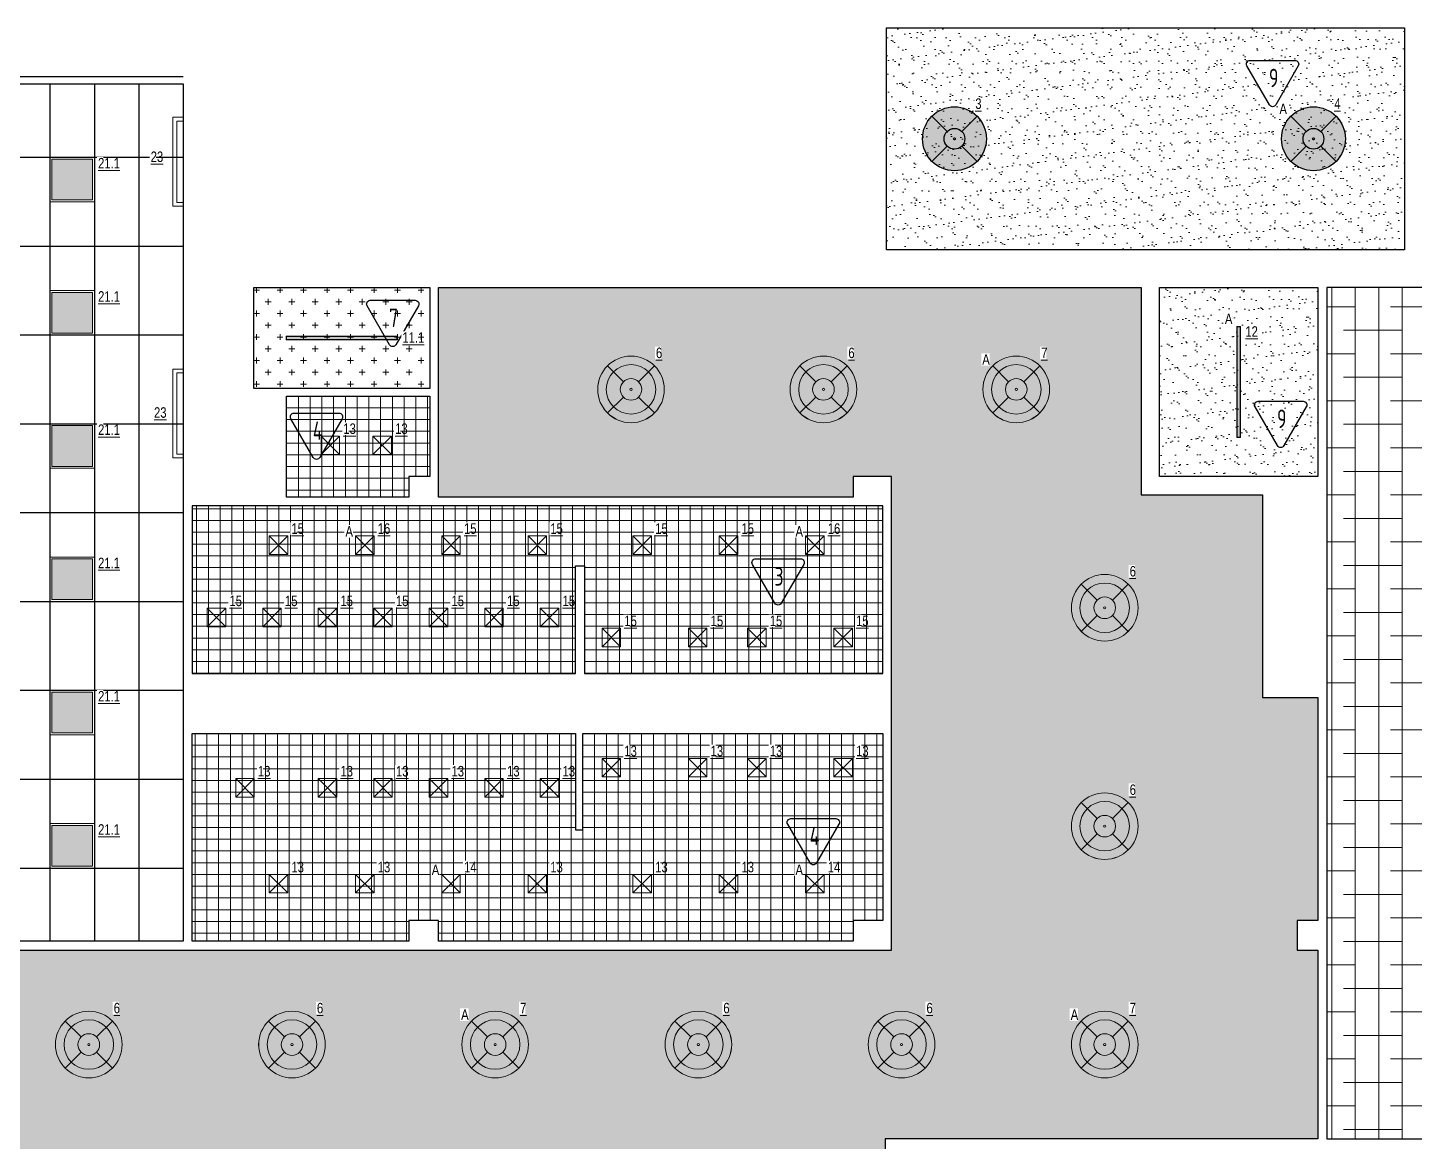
# Model space of a CAD drawing. Header units: millimetres. Extents: x -510890 to 418982, y -118257 to 141350.
# Drawn here: x -64646 to -45914, y 115820 to 130861 of the extents above; entities that cross this region are included whole.
import ezdxf

# ---------------------------------------------------------------- set-up
doc = ezdxf.new("R2010")
doc.units = ezdxf.units.MM
for name, color, linetype, lineweight in [('_ЭОМ_ОБЩ_Освещение_текст тип светильника', 172, 'Continuous', 50), ('_ЭОМ_светильник А', 1, 'Continuous', 35), ('_ЭОМ_светильник Р', 4, 'Continuous', 35), ('АР_Потолки_Штриховка', 252, 'Continuous', 0)]:
    doc.layers.add(name, color=color, linetype=linetype, lineweight=lineweight)
doc.layers.add('X-ref Light', color=250, linetype='Continuous')
doc.layers.add('X-ref Light Emergency', color=249, linetype='Continuous')
for name, color, linetype, lineweight, true_color in [('АР_Потолок_Грильято_белый_50х50', 7, 'Continuous', 5, 0x8e00bd), ('АР_Потолок_Грильято_черный_50х50', 7, 'Continuous', 5, 0xfa3e00), ('АР_Потолок_Покраска', 7, 'Continuous', 5, 0x007399), ('АР_Потолок_сетка', 7, 'Continuous', 0, 0x636466)]:
    doc.layers.add(name, color=color, linetype=linetype, lineweight=lineweight, true_color=true_color)
doc.layers.get('X-ref Light').off()
doc.styles.add('ISOCPEUR', font='isocpeur.ttf', dxfattribs={"height": 799.9999999999999})
doc.styles.add('ГОСТ', font='cad.shx', dxfattribs={"width": 0.8})
pattern_1 = [(0, (0, 0), (158.75, 158.75), [79.375, -238.125]), (90, (39.6875, -39.6875), (-158.75, 158.75), [79.375, -238.125])]

# ---------------------------------------------------------------- blocks, each defined once
blk = doc.blocks.new('подвесной светильник люстра')
at = {"true_color": 0xf8f6b0, "transparency": 33554687}
h = blk.add_hatch(color=51, dxfattribs=at)
h.dxf.hatch_style = 1
edge = h.paths.add_edge_path()
edge.add_ellipse((0, 0), major_axis=(-431.6666666666836, 0), ratio=0.9999999999999278, start_angle=225.0000000000021, end_angle=314.9999999999979)
edge.add_line((-305.234427212194, 305.234427212194), (-98.99494936611666, 98.99494936611666))
edge.add_ellipse((0, 0), major_axis=(-140.0000000000049, 0), ratio=0.9999999999999304, start_angle=225.000000000002, end_angle=314.999999999998, ccw=False)
edge.add_line((98.99494936612066, 98.99494936611336), (305.2344272121939, 305.2344272121939))
edge = h.paths.add_edge_path()
edge.add_ellipse((0, 0), major_axis=(-140.0000000000049, 0), ratio=0.9999999999999304, start_angle=314.999999999998, end_angle=405.000000000002, ccw=False)
edge.add_line((-98.99494936611666, 98.99494936611666), (-305.234427212194, 305.234427212194))
edge.add_ellipse((0, 0), major_axis=(-431.6666666666836, 0), ratio=0.9999999999999278, start_angle=314.9999999999979, end_angle=405.0000000000014)
edge.add_line((-305.2344272121976, -305.2344272121903), (-98.99494936611669, -98.99494936611666))
edge = h.paths.add_edge_path()
edge.add_ellipse((0, 0), major_axis=(-140.0000000000049, 0), ratio=0.9999999999999304, start_angle=405.000000000002, end_angle=494.999999999998, ccw=False)
edge.add_line((-98.99494936611664, -98.99494936611677), (-305.2344272121976, -305.2344272121903))
edge.add_ellipse((0, 0), major_axis=(-431.6666666666836, 0), ratio=0.9999999999999278, start_angle=405.0000000000014, end_angle=494.9999999999979)
edge.add_line((305.234427212194, -305.234427212194), (98.99494936611669, -98.99494936611666))
edge = h.paths.add_edge_path()
edge.add_ellipse((0, 0), major_axis=(-431.6666666666836, 0), ratio=0.9999999999999278, start_angle=494.9999999999979, end_angle=585.0000000000022)
edge.add_line((305.234427212194, 305.2344272121939), (98.99494936612007, 98.99494936611276))
edge.add_ellipse((0, 0), major_axis=(-140.0000000000049, 0), ratio=0.9999999999999304, start_angle=494.999999999998, end_angle=585.000000000002, ccw=False)
edge.add_line((98.99494936611674, -98.99494936611666), (305.2344272121939, -305.234427212194))
edge = h.paths.add_edge_path()
edge.add_ellipse((0, 0), major_axis=(-140.0000000000049, 0), ratio=0.9999999999999304, start_angle=494.999999999998, end_angle=585.0000000000019)
edge.add_ellipse((0, 0), major_axis=(-140.0000000000049, 0), ratio=0.9999999999999304, start_angle=225.000000000002, end_angle=314.999999999998)
edge.add_ellipse((0, 0), major_axis=(-140.0000000000049, 0), ratio=0.9999999999999304, start_angle=314.999999999998, end_angle=405.000000000002)
edge.add_ellipse((0, 0), major_axis=(-140.0000000000049, 0), ratio=0.9999999999999304, start_angle=405.000000000002, end_angle=494.999999999998)
edge = h.paths.add_edge_path(flags=16)
edge.add_ellipse((0, 0), major_axis=(-14.00000000000909, 0), ratio=0.9999999999987021, start_angle=0, end_angle=360)
at = {"color": 0, "linetype": 'ByBlock', "lineweight": -2}
for points in [[(-305.2344272121991, 305.2344272121991), (-98.99494936611154, 98.99494936611154)], [(305.2344272121991, 305.2344272121991), (98.99494936611882, 98.99494936611154)], [(-98.99494936611154, -98.99494936611154), (-305.2344272121918, -305.2344272121845)], [(98.99494936611154, -98.99494936611154), (305.2344272121991, -305.2344272121991)]]:
    blk.add_lwpolyline(points, dxfattribs=at)
for major_axis, ratio, start_param, end_param in [((-431.6666666666836, 0), 0.9999999999999278, 3.926990816987278, 10.21017612416686), ((-140.0000000000049, 0), 0.9999999999999304, 3.926990816987276, 10.21017612416686), ((-140.0000000000049, 0), 0.9999999999999304, 3.926990816987276, 10.21017612416686), ((-14.00000000000909, 0), 0.9999999999987021, 3.926990816987891, 10.21017612416748)]:
    blk.add_ellipse((0, 0), major_axis=major_axis, ratio=ratio, start_param=start_param, end_param=end_param, dxfattribs=at)
blk = doc.blocks.new('A$C4757d704')
at = {"true_color": 0xf8f6b0, "transparency": 33554687}
h = blk.add_hatch(color=51, dxfattribs=at)
h.dxf.hatch_style = 1
h.paths.add_polyline_path([(213.8624240825741, 686.4852035840837), (131.8888672508434, 768.4587604158228, 0.198841386224367), (0.1738138333512325, 450.347627666637, 0.1989833504630757), (132.0626810841545, 132.06268108414), (213.8624240825695, 213.8624240825578, -0.1989123673796465), (115.9790415045762, 450.1738138333185, -0.1989123673796514)])
edge = h.paths.add_edge_path()
edge.add_arc((450.1738138333512, 450.1738138333185), 334.194772328775, 135.0000000000014, 180)
edge.add_arc((450.1738138333512, 450.1738138333185), 334.194772328775, 180, 224.9999999999975)
edge.add_line((213.8624240825695, 213.8624240825578), (346.9345847065837, 346.9345847065766))
edge.add_ellipse((450.1738138333512, 450.1738138333185), major_axis=(-146.0023180000051, 0), ratio=0.9999999999999303, start_angle=315.0000000000051, end_angle=404.9999999999949, ccw=False)
edge.add_line((346.9345847065838, 553.4130429600605), (213.8624240825741, 686.4852035840837))
edge = h.paths.add_edge_path()
edge.add_line((213.8624240825741, 686.4852035840837), (346.9345847065837, 553.4130429600605))
edge.add_ellipse((450.1738138333512, 450.1738138333185), major_axis=(-146.0023180000051, 0), ratio=0.9999999999999303, start_angle=225.000000000002, end_angle=315.0000000000051, ccw=False)
edge.add_line((553.4130429601197, 553.4130429600615), (686.4852035841284, 686.4852035840837))
edge.add_arc((450.1738138333512, 450.1738138333185), 334.1947723287751, 44.99999999999855, 135.0000000000014)
h.paths.add_polyline_path([(131.8888672508434, 768.4587604158228), (213.8624240825741, 686.4852035840837, -0.4142135623731099), (686.4852035841284, 686.4852035840837), (768.4587604158592, 768.4587604158228, 0.4143735626423198)])
h.paths.add_polyline_path([(768.4587604158592, 768.4587604158228), (686.4852035841284, 686.4852035840837, -0.1989123673796514), (784.3685861621262, 450.1738138333185, -0.1989123673796514), (686.4852035841284, 213.8624240825533), (768.2849465825407, 132.0626810841327, 0.1989833504630816), (900.1738138333512, 450.347627666637, 0.198841386224367)])
edge = h.paths.add_edge_path()
edge.add_line((686.4852035841284, 686.4852035840837), (553.4130429601175, 553.4130429600593))
edge.add_ellipse((450.1738138333512, 450.1738138333185), major_axis=(-146.0023180000051, 0), ratio=0.9999999999999303, start_angle=495.000000000005, end_angle=585.000000000002, ccw=False)
edge.add_line((553.4130429601188, 346.9345847065764), (686.4852035841284, 213.8624240825533))
edge.add_arc((450.1738138333512, 450.1738138333185), 334.194772328775, 315.0000000000014, 360)
edge.add_arc((450.1738138333513, 450.1738138333185), 334.194772328775, 0, 44.99999999999856)
edge = h.paths.add_edge_path()
edge.add_ellipse((450.1738138333512, 450.1738138333185), major_axis=(-146.0023180000051, 0), ratio=0.9999999999999303, start_angle=404.9999999999949, end_angle=495.000000000005, ccw=False)
edge.add_line((346.9345847065837, 346.9345847065765), (213.8624240825695, 213.8624240825578))
edge.add_arc((450.1738138333512, 450.1738138333185), 334.194772328775, 224.9999999999975, 315.0000000000014)
edge.add_line((686.4852035841284, 213.8624240825533), (553.4130429601188, 346.9345847065764))
h.paths.add_polyline_path([(768.2849465825407, 132.0626810841327), (686.4852035841284, 213.8624240825533, -0.4142135623731155), (213.8624240825695, 213.8624240825578), (132.0626810841545, 132.06268108414, 0.4140535802038305)])
edge = h.paths.add_edge_path()
edge.add_ellipse((450.1738138333512, 450.1738138333185), major_axis=(-146.0023180000051, 0), ratio=0.9999999999999303, start_angle=495.000000000005, end_angle=585.0000000000019)
edge.add_ellipse((450.1738138333512, 450.1738138333185), major_axis=(-146.0023180000051, 0), ratio=0.9999999999999303, start_angle=225.000000000002, end_angle=315.0000000000051)
edge.add_ellipse((450.1738138333512, 450.1738138333185), major_axis=(-146.0023180000051, 0), ratio=0.9999999999999303, start_angle=315.0000000000051, end_angle=404.9999999999948)
edge.add_ellipse((450.1738138333512, 450.1738138333185), major_axis=(-146.0023180000051, 0), ratio=0.9999999999999303, start_angle=404.9999999999948, end_angle=495.000000000005)
edge = h.paths.add_edge_path(flags=0)
edge.add_ellipse((450.1738138333512, 450.1738138333185), major_axis=(-14.60023180000948, 0), ratio=0.999999999998702, start_angle=0, end_angle=360)
edge = h.paths.add_edge_path(flags=16)
edge.add_ellipse((450.1738138333512, 450.1738138333185), major_axis=(-14.60023180000948, 0), ratio=0.999999999998702, start_angle=0, end_angle=360)
at = {"layer": 'АР_Потолки_Штриховка', "color": 18, "ltscale": 100, "true_color": 0x000000}
for points in [[(131.8528573591811, 768.4947703074849), (346.9345847065761, 553.4130429600682)], [(768.4947703075213, 768.4947703074849), (553.4130429601264, 553.4130429600682)], [(346.9345847065761, 346.9345847065688), (131.8528573591811, 131.8528573591666)], [(553.4130429601264, 346.9345847065688), (768.4947703075213, 131.852857359152)]]:
    blk.add_lwpolyline(points, dxfattribs=at)
for centre, radius in [((450.1738138333512, 450.347627666637), 450), ((450.1738138333512, 450.1738138333185), 334.194772328775)]:
    blk.add_circle(centre, radius, dxfattribs=at)
for major_axis, ratio, start_param, end_param in [((-146.0023180000051, 0), 0.9999999999999303, 3.926990816987276, 10.21017612416686), ((-146.0023180000051, 0), 0.9999999999999303, 3.926990816987276, 10.21017612416686), ((-14.60023180000948, 0), 0.999999999998702, 3.926990816987891, 10.21017612416748)]:
    blk.add_ellipse((450.1738138333512, 450.1738138333185), major_axis=major_axis, ratio=ratio, start_param=start_param, end_param=end_param, dxfattribs=at)
blk = doc.blocks.new('RVE-PLS5070-1500-P')
at = {"color": 0, "linetype": 'ByBlock', "lineweight": -2, "ltscale": 40}
for points in [[(750, -25), (-750, -25), (-750, 25), (750, 25)], [(745, -20), (-745, -20), (-745, 20), (745, 20)]]:
    blk.add_lwpolyline(points, close=True, dxfattribs=at)
blk = doc.blocks.new('40 НА 40 ГРИЛЬЯТО ДЛЯ 50')
at = {"color": 0, "linetype": 'ByBlock', "lineweight": -2, "ltscale": 100}
for points in [[(124.9999999999854, -125), (-125, -125), (-125, 125), (124.9999999999854, 125), (124.9999999999854, -125)], [(124.9999999999854, 125), (-125, -125)], [(-125, 125), (124.9999999999854, -125)]]:
    blk.add_lwpolyline(points, dxfattribs=at)
blk = doc.blocks.new('светильник школа коридор')
at = {"color": 0, "linetype": 'ByBlock', "lineweight": -2}
for points in [[(-318.3209564741701, 318.3209564741665), (-103.2392291267752, 103.2392291267497)], [(318.3209564741701, 318.3209564741665), (103.2392291267752, 103.2392291267497)], [(-103.2392291267752, -103.2392291267497), (-318.3209564741701, -318.3209564741519)], [(103.2392291267752, -103.2392291267497), (318.3209564741701, -318.3209564741665)]]:
    blk.add_lwpolyline(points, dxfattribs=at)
blk.add_circle((0, 0), 334.194772328775, dxfattribs=at)
for major_axis, ratio, start_param, end_param in [((-450.1738138333509, 0), 0.999999999999928, 3.926990816987278, 10.21017612416686), ((-146.0023180000051, 0), 0.9999999999999303, 3.926990816987276, 10.21017612416686), ((-146.0023180000051, 0), 0.9999999999999303, 3.926990816987276, 10.21017612416686), ((-14.60023180000948, 0), 0.999999999998702, 3.926990816987891, 10.21017612416748)]:
    blk.add_ellipse((0, 0), major_axis=major_axis, ratio=ratio, start_param=start_param, end_param=end_param, dxfattribs=at)
blk = doc.blocks.new('RVE-SLIM-PRIME-595')
at = {"color": 0, "linetype": 'ByBlock', "lineweight": -2, "ltscale": 40}
for points in [[(300, -300), (-300, -300), (-300, 300), (300, 300)], [(275, -275), (-275, -275), (-275, 275), (275, 275)]]:
    blk.add_lwpolyline(points, close=True, dxfattribs=at)
blk = doc.blocks.new('Кососвет')
at = {"color": 0, "linetype": 'ByBlock', "lineweight": -2, "ltscale": 40}
for points in [[(-600, 26.38208023784682), (600, 26.38208023784682), (600, -111.2262301087801)], [(-600, 26.38208023784682), (-600, -111.2262301087801)], [(-600, -111.2262301087801), (-550, -111.2262301087801)], [(-550, -23.61791976216773), (550, -23.61791976216773)], [(-550, -111.2262301087801), (-550, -23.61791976216773)], [(600, -111.2262301087801), (550, -111.2262301087801), (550, -23.61791976216773)]]:
    blk.add_lwpolyline(points, dxfattribs=at)
blk = doc.blocks.new('A$Cf5012a0c')
at = {"layer": 'АР_Потолки_Штриховка', "color": 18, "lineweight": 18, "ltscale": 100, "true_color": 0x000000}
for points in [[(8995.204307646956, 13060.60427080811), (8395.204307646956, 13060.60427080811), (8395.204307646956, 13660.60427080811), (8995.204307646956, 13660.60427080811)], [(8970.204307646956, 13085.60427080811), (8420.204307646956, 13085.60427080811), (8420.204307646956, 13635.60427080811), (8970.204307646956, 13635.60427080811)], [(8995.204307646956, 11260.60427080817), (8395.204307646956, 11260.60427080817), (8395.204307646956, 11860.60427080817), (8995.204307646956, 11860.60427080817)], [(8970.204307646956, 11285.60427080817), (8420.204307646956, 11285.60427080817), (8420.204307646956, 11835.60427080817), (8970.204307646956, 11835.60427080817)], [(13087.69424260547, 11243.17859513959), (11587.69424260547, 11243.17859513959), (11587.69424260547, 11193.17859513959), (13087.69424260547, 11193.17859513959)], [(24480.2350233444, 11375.60423753597), (24480.2350233444, 9875.604237535968), (24430.2350233444, 9875.604237535968), (24430.2350233444, 11375.60423753597)], [(24475.2350233444, 11370.60423753597), (24475.2350233444, 9880.604237535968), (24435.2350233444, 9880.604237535968), (24435.2350233444, 11370.60423753597)], [(13082.69424260547, 11238.17859513959), (11592.69424260547, 11238.17859513959), (11592.69424260547, 11198.17859513959), (13082.69424260547, 11198.17859513959)], [(8995.204307646723, 9460.604270808108), (8395.204307646723, 9460.604270808108), (8395.204307646723, 10060.60427080811), (8995.204307646723, 10060.60427080811)], [(8970.204307646723, 9485.604270808108), (8420.204307646723, 9485.604270808108), (8420.204307646723, 10035.60427080811), (8970.204307646723, 10035.60427080811)], [(8995.204307646723, 7660.604270808166), (8395.204307646723, 7660.604270808166), (8395.204307646723, 8260.604270808166), (8995.204307646723, 8260.604270808166)], [(8970.204307646723, 7685.604270808166), (8420.204307646723, 7685.604270808166), (8420.204307646723, 8235.604270808166), (8970.204307646723, 8235.604270808166)], [(8995.204307646723, 5860.604270808108), (8395.204307646723, 5860.604270808108), (8395.204307646723, 6460.604270808108), (8995.204307646723, 6460.604270808108)], [(8970.204307646723, 5885.604270808108), (8420.204307646723, 5885.604270808108), (8420.204307646723, 6435.604270808108), (8970.204307646723, 6435.604270808108)], [(8995.204307646723, 4060.604270808166), (8395.204307646723, 4060.604270808166), (8395.204307646723, 4660.604270808166), (8995.204307646723, 4660.604270808166)], [(8970.204307646723, 4085.604270808166), (8420.204307646723, 4085.604270808166), (8420.204307646723, 4635.604270808166), (8970.204307646723, 4635.604270808166)]]:
    blk.add_lwpolyline(points, close=True, dxfattribs=at)
at = {"layer": '_ЭОМ_светильник А', "color": 18, "lineweight": 18, "ltscale": 100, "true_color": 0x000000}
for name, p in [('подвесной светильник люстра', (25465.23501667986, 13910.60427080805)), ('40 НА 40 ГРИЛЬЯТО ДЛЯ 50', (12648.26998284692, 8420.42157463776)), ('40 НА 40 ГРИЛЬЯТО ДЛЯ 50', (18728.26998284715, 8420.42157463776)), ('40 НА 40 ГРИЛЬЯТО ДЛЯ 50', (13814.26998284692, 3848.333882429637)), ('40 НА 40 ГРИЛЬЯТО ДЛЯ 50', (18728.26998284692, 3848.333882429637))]:
    blk.add_blockref(name, p, dxfattribs=at)
at = {"layer": '_ЭОМ_светильник А', "color": 18, "lineweight": 18, "ltscale": 100, "true_color": 0x000000, "rotation": 270}
blk.add_blockref('RVE-PLS5070-1500-P', (24455.2350233444, 10625.60423753597), dxfattribs=at)
at = {"layer": '_ЭОМ_светильник Р', "color": 18, "lineweight": 18, "ltscale": 100, "true_color": 0x000000}
for name, p in [('подвесной светильник люстра', (20615.23501667986, 13910.60427080811)), ('RVE-SLIM-PRIME-595', (8695.204307646956, 13360.60427080811)), ('RVE-SLIM-PRIME-595', (8695.204307647015, 11560.60427080817)), ('светильник школа коридор', (16245.23501745862, 10525.60427080811)), ('светильник школа коридор', (18845.23501745862, 10525.60427080811)), ('RVE-SLIM-PRIME-595', (8695.204307646665, 9760.604270808108)), ('40 НА 40 ГРИЛЬЯТО ДЛЯ 50', (12183.44264353043, 9769.719415953325)), ('40 НА 40 ГРИЛЬЯТО ДЛЯ 50', (12883.44264353043, 9769.719415953325)), ('40 НА 40 ГРИЛЬЯТО ДЛЯ 50', (11482.26998284692, 8420.42157463776)), ('40 НА 40 ГРИЛЬЯТО ДЛЯ 50', (13814.26998284692, 8420.42157463776)), ('40 НА 40 ГРИЛЬЯТО ДЛЯ 50', (14980.26998284692, 8420.42157463776)), ('40 НА 40 ГРИЛЬЯТО ДЛЯ 50', (16396.26998284715, 8420.42157463776)), ('40 НА 40 ГРИЛЬЯТО ДЛЯ 50', (17562.26998284715, 8420.42157463776)), ('RVE-SLIM-PRIME-595', (8695.204307646665, 7960.604270808166)), ('светильник школа коридор', (22645.19400093931, 7575.604270818876)), ('40 НА 40 ГРИЛЬЯТО ДЛЯ 50', (10645.22963021905, 7444.063170236303)), ('40 НА 40 ГРИЛЬЯТО ДЛЯ 50', (11395.22963021905, 7444.063170236244)), ('40 НА 40 ГРИЛЬЯТО ДЛЯ 50', (12145.22963021905, 7444.063170236303)), ('40 НА 40 ГРИЛЬЯТО ДЛЯ 50', (12895.22855251166, 7444.030295539822)), ('40 НА 40 ГРИЛЬЯТО ДЛЯ 50', (13645.22698697611, 7444.029588048172)), ('40 НА 40 ГРИЛЬЯТО ДЛЯ 50', (14395.22542147269, 7444.062749944336)), ('40 НА 40 ГРИЛЬЯТО ДЛЯ 50', (15145.2238559064, 7444.028173064929)), ('40 НА 40 ГРИЛЬЯТО ДЛЯ 50', (15979.92230379238, 7174.6899211579)), ('40 НА 40 ГРИЛЬЯТО ДЛЯ 50', (17145.92230379238, 7174.6899211579)), ('40 НА 40 ГРИЛЬЯТО ДЛЯ 50', (17944.92697450548, 7174.6899211579)), ('40 НА 40 ГРИЛЬЯТО ДЛЯ 50', (19110.92697450548, 7174.6899211579)), ('RVE-SLIM-PRIME-595', (8695.204307646665, 6160.604270808108)), ('40 НА 40 ГРИЛЬЯТО ДЛЯ 50', (15979.92230379238, 5415.97953315312)), ('40 НА 40 ГРИЛЬЯТО ДЛЯ 50', (17145.92230379238, 5415.97953315312)), ('40 НА 40 ГРИЛЬЯТО ДЛЯ 50', (17944.92697450548, 5415.97953315312)), ('40 НА 40 ГРИЛЬЯТО ДЛЯ 50', (19110.92697450548, 5415.97953315312)), ('40 НА 40 ГРИЛЬЯТО ДЛЯ 50', (11030.23323294357, 5143.318424351921)), ('40 НА 40 ГРИЛЬЯТО ДЛЯ 50', (12145.22963021899, 5143.318424351892)), ('40 НА 40 ГРИЛЬЯТО ДЛЯ 50', (12895.22855251166, 5143.318632629758)), ('40 НА 40 ГРИЛЬЯТО ДЛЯ 50', (13645.22698697611, 5143.319340121408)), ('40 НА 40 ГРИЛЬЯТО ДЛЯ 50', (14395.22542147269, 5143.286178225244)), ('40 НА 40 ГРИЛЬЯТО ДЛЯ 50', (15145.22385590646, 5143.318424351921)), ('светильник школа коридор', (22645.19400094048, 4625.604270818876)), ('RVE-SLIM-PRIME-595', (8695.204307646665, 4360.604270808166)), ('40 НА 40 ГРИЛЬЯТО ДЛЯ 50', (11482.26998284692, 3848.333882429637)), ('40 НА 40 ГРИЛЬЯТО ДЛЯ 50', (12648.26998284692, 3848.333882429637)), ('40 НА 40 ГРИЛЬЯТО ДЛЯ 50', (14980.26998284692, 3848.333882429637)), ('40 НА 40 ГРИЛЬЯТО ДЛЯ 50', (16396.26998284692, 3848.333882429637)), ('40 НА 40 ГРИЛЬЯТО ДЛЯ 50', (17562.26998284692, 3848.333882429637)), ('светильник школа коридор', (8920.173813833331, 1675.604270818876)), ('светильник школа коридор', (11665.17381383333, 1675.604270818876)), ('светильник школа коридор', (17155.17381383333, 1675.604270818876)), ('светильник школа коридор', (19900.17381383333, 1675.604270818876))]:
    blk.add_blockref(name, p, dxfattribs=at)
at = {"layer": '_ЭОМ_светильник Р', "color": 18, "lineweight": 18, "ltscale": 100, "true_color": 0x000000, "rotation": 89.99999999999999}
for p in [(10084.00878734956, 13600.60427080811), (10084.00878734956, 10200.60427080811)]:
    blk.add_blockref('Кососвет', p, dxfattribs=at)
at = {"layer": 'X-ref Light', "color": 18, "linetype": 'ByBlock', "lineweight": 18, "ltscale": 40, "true_color": 0x000000}
for p in [(15795.06120362529, 10075.43045697478), (18395.06120362529, 10075.43045697478), (21000.06119850604, 10075.43045697478), (22195.02018710598, 7125.430456985545), (22195.02018710715, 4175.430456985545), (8470, 1225.430456985545), (11215, 1225.430456985545), (13960, 1225.430456985545), (16705, 1225.430456985545), (19450, 1225.430456985545), (22195.0201871118, 1225.430456985545)]:
    blk.add_blockref('A$C4757d704', p, dxfattribs=at)
at = {"layer": 'X-ref Light Emergency', "color": 18, "linetype": 'ByBlock', "lineweight": 18, "ltscale": 40, "true_color": 0x000000}
for p in [(20615.23501667986, 13910.60427080811), (25465.23501667986, 13910.60427080805)]:
    blk.add_blockref('подвесной светильник люстра', p, dxfattribs=at)
at = {"layer": '_ЭОМ_ОБЩ_Освещение_текст тип светильника', "color": 18, "lineweight": 18, "ltscale": 40, "true_color": 0x000000, "insert": (9756.432116100914, 13738.81004154967), "char_height": 142.1875, "width": 55.871829552576, "attachment_point": 1, "style": 'ГОСТ', "bg_fill": 3, "box_fill_scale": 1.1, "bg_fill_color": 256, "bg_fill_transparency": 0}
blk.add_mtext('{\\L23}', dxfattribs=at)
at = {"layer": '_ЭОМ_ОБЩ_Освещение_текст тип светильника', "color": 18, "lineweight": 18, "ltscale": 40, "true_color": 0x000000, "char_height": 142.1875, "width": 55.871829552576, "attachment_point": 1, "style": 'ГОСТ', "bg_fill": 3, "box_fill_scale": 1.1, "bg_fill_color": 256, "bg_fill_transparency": 0}
for s, insert in [('{\\L3}', (20896.60679005348, 14456.10452854654)), ('{\\L4}', (25746.60679005348, 14456.10452854648)), ('{\\L21.1}', (9045.47729234089, 13652.0619761814)), ('{\\L21.1}', (9045.477292340947, 11852.06197618146)), ('{\\L11.1}', (13156.69616749272, 11297.66849512473)), ('{\\L12}', (24544.844728861, 11378.12313198356, 5.000000000000015e-09)), ('{\\L6}', (16581.89146816492, 11089.79382307886)), ('{\\L6}', (19181.89146816492, 11089.79382307886)), ('{\\L23}', (9801.225433277315, 10284.1354515134)), ('{\\L21.1}', (9045.477292340598, 10052.0619761814)), ('{\\L13}', (12358.63643896946, 10065.60537759337)), ('{\\L13}', (13058.63643896946, 10065.60537759337)), ('{\\L15}', (11657.46377828595, 8716.307536277804)), ('{\\L16}', (12823.46377828595, 8716.307536277804)), ('{\\L15}', (13989.46377828595, 8716.307536277804)), ('{\\L15}', (15155.46377828595, 8716.307536277804)), ('{\\L15}', (16571.46377828618, 8716.307536277804)), ('{\\L15}', (17737.46377828618, 8716.307536277804)), ('{\\L16}', (18903.46377828618, 8716.307536277804)), ('{\\L21.1}', (9045.477292340598, 8252.06197618146)), ('{\\L6}', (22981.85045164562, 8139.793823089625)), ('{\\L15}', (10820.42342565808, 7739.949131876347)), ('{\\L15}', (11570.42342565808, 7739.949131876288)), ('{\\L15}', (12320.42342565808, 7739.949131876347)), ('{\\L15}', (13070.42234795069, 7739.916257179866)), ('{\\L15}', (13820.42078241514, 7739.915549688216)), ('{\\L15}', (14570.41921691172, 7739.94871158438)), ('{\\L15}', (15320.41765134543, 7739.914134704974)), ('{\\L15}', (16155.11609923141, 7470.575882797944)), ('{\\L15}', (17321.11609923141, 7470.575882797944)), ('{\\L15}', (18120.12076994451, 7470.575882797944)), ('{\\L15}', (19286.12076994451, 7470.575882797944)), ('{\\L21.1}', (9045.477292340598, 6452.061976181401)), ('{\\L13}', (16155.11609923141, 5711.865494793165)), ('{\\L13}', (17321.11609923141, 5711.865494793165)), ('{\\L13}', (18120.12076994451, 5711.865494793165)), ('{\\L13}', (19286.12076994451, 5711.865494793165)), ('{\\L13}', (11205.4270283826, 5439.204385991965)), ('{\\L13}', (12320.42342565802, 5439.204385991936)), ('{\\L13}', (13070.42234795069, 5439.204594269802)), ('{\\L13}', (13820.42078241514, 5439.205301761453)), ('{\\L13}', (14570.41921691172, 5439.172139865288)), ('{\\L13}', (15320.41765134549, 5439.204385991965)), ('{\\L6}', (22981.85045164678, 5189.793823089625)), ('{\\L21.1}', (9045.477292340598, 4652.06197618146)), ('{\\L13}', (11657.46377828595, 4144.219844069681)), ('{\\L13}', (12823.46377828595, 4144.219844069681)), ('{\\L14}', (13989.46377828595, 4144.219844069681)), ('{\\L13}', (15155.46377828595, 4144.219844069681)), ('{\\L13}', (16571.46377828595, 4144.219844069681)), ('{\\L13}', (17737.46377828595, 4144.219844069681)), ('{\\L14}', (18903.46377828595, 4144.219844069681)), ('{\\L6}', (9256.830264539632, 2239.793823089625)), ('{\\L6}', (12001.83026453963, 2239.793823089625)), ('{\\L6}', (17491.83026453963, 2239.793823089625)), ('{\\L6}', (20236.83026453963, 2239.793823089625))]:
    blk.add_mtext(s, dxfattribs=dict(at, insert=insert))
at = {"layer": '_ЭОМ_светильник А', "color": 18, "lineweight": 18, "ltscale": 100, "true_color": 0x000000, "char_height": 142.1875, "width": 86.04374658316377, "attachment_point": 1, "style": 'ГОСТ', "bg_fill": 3, "box_fill_scale": 1.1, "bg_fill_color": 256, "bg_fill_transparency": 0}
for insert in [(25005.44748056703, 14385.4458375377), (24268.6175469869, 11549.31197808386), (20990.44747622655, 11000.44561646879, 4.999999999999952e-09), (12387.40461180964, 8679.048213461298), (18467.40461180988, 8679.048213461298), (13553.40461180964, 4106.960521253175), (18467.40461180964, 4106.960521253175), (13950.38627772051, 2150.445616479556, 4.999999999999952e-09), (22185.40646483231, 2150.445616479556, 4.999999999999952e-09)]:
    blk.add_mtext('А', dxfattribs=dict(at, insert=insert))
at = {"layer": '_ЭОМ_светильник А', "color": 18, "lineweight": 18, "ltscale": 100, "true_color": 0x000000}
for p in [(21450.23501233937, 10525.60427080811), (14410.17381383333, 1675.604270818876), (22645.19400094514, 1675.604270818876)]:
    blk.add_blockref('светильник школа коридор', p, dxfattribs=at)
at = {"layer": '_ЭОМ_светильник Р', "color": 18, "lineweight": 18, "ltscale": 100, "true_color": 0x000000, "rotation": 180}
blk.add_blockref('RVE-PLS5070-1500-P', (12337.69424260547, 11218.17859513959), dxfattribs=at)
at = {"layer": '_ЭОМ_ОБЩ_Освещение_текст тип светильника', "color": 18, "lineweight": 18, "ltscale": 40, "true_color": 0x000000, "char_height": 142.1875, "width": 55.871829552576, "attachment_point": 1, "style": 'ГОСТ', "bg_fill": 3, "box_fill_scale": 1.1, "bg_fill_color": 256, "bg_fill_transparency": 0}
for insert in [(21786.89146304567, 11089.79382307886), (14746.83026453963, 2239.793823089625), (22981.85045165144, 2239.793823089625)]:
    blk.add_mtext('{\\L7}', dxfattribs=dict(at, insert=insert))

msp = doc.modelspace()

# ---------------------------------------------------------------- hatches: boundary and pattern name
at = {"layer": 'АР_Потолки_Штриховка', "ltscale": 100, "true_color": 0xf8f6b0}
h = msp.add_hatch(color=51, dxfattribs=at)
h.dxf.hatch_style = 1
h.paths.add_polyline_path([(-64320.78980532738, 128535.6824583526), (-63770.78980532738, 128535.6824583526), (-63770.78980532738, 129085.6824583526), (-64320.78980532738, 129085.6824583526)])
h = msp.add_hatch(color=51, dxfattribs=at)
h.dxf.hatch_style = 1
h.paths.add_polyline_path([(-64320.78980532738, 126735.6824583526), (-63770.78980532738, 126735.6824583526), (-63770.78980532738, 127285.6824583526), (-64320.78980532738, 127285.6824583526)])
h = msp.add_hatch(color=51, dxfattribs=at)
h.dxf.hatch_style = 1
h.paths.add_polyline_path([(-48265.75908962981, 126820.6824250804), (-48265.75908962981, 125330.6824250804), (-48305.75908962981, 125330.6824250804), (-48305.75908962981, 126820.6824250804)])
h = msp.add_hatch(color=51, dxfattribs=at)
h.dxf.hatch_style = 1
h.paths.add_polyline_path([(-59658.29987036882, 126688.256782684), (-61148.29987036882, 126688.256782684), (-61148.29987036882, 126648.256782684), (-59658.29987036882, 126648.256782684)])
h = msp.add_hatch(color=51, dxfattribs=at)
h.dxf.hatch_style = 1
h.paths.add_polyline_path([(-64320.78980532743, 124935.6824583526), (-63770.78980532743, 124935.6824583526), (-63770.78980532743, 125485.6824583526), (-64320.78980532743, 125485.6824583526)])
h = msp.add_hatch(color=51, dxfattribs=at)
h.dxf.hatch_style = 1
h.paths.add_polyline_path([(-64320.78980532743, 123135.6824583526), (-63770.78980532743, 123135.6824583526), (-63770.78980532743, 123685.6824583526), (-64320.78980532743, 123685.6824583526)])
h = msp.add_hatch(color=51, dxfattribs=at)
h.dxf.hatch_style = 1
h.paths.add_polyline_path([(-64320.78980532748, 121335.6824583526), (-63770.78980532748, 121335.6824583526), (-63770.78980532748, 121885.6824583526), (-64320.78980532748, 121885.6824583526)])
h = msp.add_hatch(color=51, dxfattribs=at)
h.dxf.hatch_style = 1
h.paths.add_polyline_path([(-64320.78980532748, 119535.6824583526), (-63770.78980532748, 119535.6824583526), (-63770.78980532748, 120085.6824583526), (-64320.78980532748, 120085.6824583526)])
at = {"layer": 'АР_Потолок_Грильято_белый_50х50', "transparency": 33554559}
h = msp.add_hatch(dxfattribs=at)
h.set_pattern_fill('ANSI37', color=256, scale=50, angle=45)
h.set_pattern_definition([(90, (-61148.71922022826, 125885.6824583524), (-158.75, 0), []), (180, (-61148.71922022826, 125885.6824583524), (0, -158.75), [])])
h.paths.add_polyline_path([(-61148.74153355058, 125885.6824583524), (-59215.75114110694, 125885.6824583524), (-59215.75114110694, 124800.6824583525), (-59495.75909551559, 124800.6824583525), (-59495.75909551559, 124520.6824583525), (-61148.71922022826, 124520.6824583525)])
h = msp.add_hatch(dxfattribs=at)
h.set_pattern_fill('ANSI37', color=256, scale=50, angle=45)
h.set_pattern_definition([(90, (-57145.76844683624, 121328.4796219929), (-158.75, 0), []), (180, (-57145.76844683624, 121328.4796219929), (0, -158.75), [])])
h.paths.add_polyline_path([(-57145.76844683496, 121328.4813694905), (-53095.75662549878, 121328.4800574947), (-53095.75662549878, 118800.6824583525), (-53495.75909551539, 118800.6824583525), (-53495.76113978567, 118520.6824583351), (-59095.75909551562, 118520.5390320998), (-59095.75909551562, 118800.6824583525), (-59495.75909551559, 118800.6824583525), (-59495.75909551559, 118520.9280222103), (-62425.75909551547, 118520.6738749546), (-62425.75909551547, 121328.4790899143), (-57245.77160696129, 121328.4800575193), (-57245.76939983381, 120026.152558819), (-57145.76939983381, 120026.152558819)])
at = {"layer": 'АР_Потолок_Грильято_черный_50х50', "transparency": 33554559}
h = msp.add_hatch(dxfattribs=at)
h.set_pattern_fill('ANSI37', color=256, scale=50, angle=45)
h.set_pattern_definition([(90, (-57125.771608049, 122140.3170660118), (-158.75, 0), []), (180, (-57125.771608049, 122140.3170660118), (0, -158.75), [])])
h.paths.add_polyline_path([(-57125.77113046187, 122140.1635926482), (-53095.75662549878, 122140.0114312805), (-53095.82012563515, 124400.6824583525), (-62425.75909551571, 124400.6824583525), (-62425.75909551547, 122140.0123988609), (-57245.77160696129, 122140.0114312559), (-57245.76939983381, 123590.3170660118), (-57125.77208346072, 123590.4705393754)])
at = {"layer": 'АР_Потолок_Покраска'}
h = msp.add_hatch(dxfattribs=at)
h.set_pattern_fill('AR-SAND', color=256, scale=5)
h.set_pattern_definition([(37.50000000000001, (-254572.5355962172, 95989.56216568893), (-8.000156479920228, 244.7066186646712), [0, -193.04, 0, -215.9, 0, -206.375]), (7.499999999999999, (-254572.5355962172, 95989.56216568893), (224.7616415690013, 358.4125502841771), [0, -104.14, 0, -173.99, 0, -66.67500000000001]), (327.5, (-254728.7455962171, 95989.56216568893), (395.496185120729, 0.718592339272881), [0, -63.5, 0, -228.6, 0, -298.45]), (317.5, (-254728.7455962171, 95989.56216568893), (381.7782262361486, 111.4646616286082), [0, -31.75, 0, -149.86, 0, -171.45])])
h.paths.add_polyline_path([(-46045.75909551527, 130860.6824583525), (-46045.75909551539, 127860.6824583525), (-53045.75909551539, 127860.6824583525), (-53045.75909551539, 130860.6824583526)])
h = msp.add_hatch(dxfattribs=at)
h.set_pattern_fill('CROSS', color=256, scale=25)
h.set_pattern_definition(pattern_1)
h.paths.add_polyline_path([(-59095.75909551562, 112400.6824583648), (-59495.75909551562, 112400.6824583648), (-59495.75909551556, 112800.6824583648), (-59095.75909551565, 112800.6824583648)], flags=16)
edge = h.paths.add_edge_path()
edge.add_line((-75318.65711988448, 112800.6872824757), (-75318.65621402282, 118400.7051538053))
edge.add_line((-75318.65621402282, 118400.7051538053), (-52975.75909551542, 118400.6824583647))
edge.add_line((-52975.75909551542, 118400.6824583647), (-52975.75909551553, 124800.6824583525))
edge.add_line((-52975.75909551553, 124800.6824583525), (-53495.75909551539, 124800.6824583525))
edge.add_line((-53495.75909551539, 124800.6824583525), (-53495.75909551539, 124520.6824583525))
edge.add_line((-53495.75909551539, 124520.6824583525), (-59095.75909551562, 124520.6824583525))
edge.add_line((-59095.75909551562, 124520.6824583525), (-59095.75909551562, 127350.6824583525))
edge.add_line((-59095.75909551562, 127350.6824583525), (-49605.75909737786, 127350.6824583523))
edge.add_line((-49605.75909737786, 127350.6824583523), (-49605.75910657821, 124550.6824583525))
edge.add_line((-49605.75910657821, 124550.6824583525), (-47965.75909551531, 124550.6824583525))
edge.add_line((-47965.75909551531, 124550.6824583525), (-47965.7590955153, 121815.5996680575))
edge.add_line((-47965.7590955153, 121815.5996680575), (-47215.87982837165, 121815.5996680575))
edge.add_line((-47215.87982837165, 121815.5996680575), (-47215.80883499044, 118800.6824583525))
edge.add_line((-47215.80883499044, 118800.6824583525), (-47495.75909551527, 118800.6824583525))
edge.add_line((-47495.75909551527, 118800.6824583525), (-47495.75909551527, 118400.6824583525))
edge.add_line((-47495.75909551527, 118400.6824583525), (-47215.7590955153, 118400.6824583648))
edge.add_line((-47215.7590955153, 118400.6824583648), (-47215.7590955153, 115850.6824583648))
edge.add_line((-47215.7590955153, 115850.6824583648), (-53060.75909551539, 115850.6824583603))
edge.add_line((-53060.75909551539, 115850.6824583603), (-53060.75909551102, 114910.6824584058))
edge.add_arc((-62185.86614970997, 115502.5789154782), 9144.283469276654, 272.8206375194019, 356.28873106615686, ccw=False)
edge.add_line((-61735.88026475391, 106369.3739539203), (-62545.88026494134, 106369.3739539417))
edge.add_line((-62545.88026494134, 106369.3739539417), (-62545.88150275615, 101906.5583957726))
edge.add_line((-62545.88150275615, 101906.5583957726), (-65095.75909551617, 101906.5583957727))
edge.add_line((-65095.75909551617, 101906.5583957727), (-65095.75909551579, 112800.6824583525))
edge.add_line((-65095.75909551579, 112800.6824583525), (-75318.65711988448, 112800.6872824757))
h = msp.add_hatch(dxfattribs=at)
h.set_pattern_fill('CROSS', color=256, scale=25)
h.set_pattern_definition(pattern_1)
h.paths.add_polyline_path([(-61590.75909551559, 127350.9817498776), (-59215.75909551562, 127350.6824583525), (-59215.74863142335, 125985.6824583525), (-61590.75909551556, 125985.6824583525)])
h = msp.add_hatch(dxfattribs=at)
h.set_pattern_fill('AR-SAND', color=256, scale=5)
h.set_pattern_definition([(37.50000000000001, (-255742.5355977755, 92479.56216568896), (-8.000156479920228, 244.7066186646712), [0, -193.04, 0, -215.9, 0, -206.375]), (7.499999999999999, (-255742.5355977755, 92479.56216568896), (224.7616415690013, 358.4125502841771), [0, -104.14, 0, -173.99, 0, -66.67500000000001]), (327.5, (-255898.7455977755, 92479.56216568896), (395.496185120729, 0.718592339272881), [0, -63.5, 0, -228.6, 0, -298.45]), (317.5, (-255898.7455977755, 92479.56216568896), (381.7782262361486, 111.4646616286082), [0, -31.75, 0, -149.86, 0, -171.45])])
h.paths.add_polyline_path([(-47215.75909707361, 127350.6824583525), (-47215.75909707372, 124800.6824583525), (-49355.75910378277, 124800.6824583525), (-49355.75909707371, 127350.6823279288)])
at = {"layer": 'АР_Потолок_сетка'}
h = msp.add_hatch(dxfattribs=at)
h.set_pattern_fill('ANSI38', color=256, scale=100, angle=45)
h.set_pattern_definition([(90, (-28930.73670896448, 113120.8928333039), (-317.5, 0), []), (180, (-28930.73670896448, 113120.8928333039), (-635, -317.4999999999999), [793.75, -476.25])])
h.paths.add_polyline_path([(-23545.75909551539, 127350.6824583525), (-47095.75909707361, 127350.6824583525), (-47095.7590955153, 115850.6824583525), (-23545.75909551539, 115850.6824583525)])

# ---------------------------------------------------------------- linework, layer by layer
for points in [[(-46045.75909551527, 130860.6824583525), (-46045.75909551539, 127860.6824583525), (-53045.75909551539, 127860.6824583525), (-53045.75909551539, 130860.6824583526)], [(-61590.75909551559, 127350.9817498776), (-59215.75909551562, 127350.6824583525), (-59215.74863142335, 125985.6824583525), (-61590.75909551556, 125985.6824583525)], [(-47215.75909707361, 127350.6824583525), (-47215.75909707372, 124800.6824583525), (-49355.75910378277, 124800.6824583525), (-49355.75909707371, 127350.6823279288)], [(-23545.75909551539, 127350.6824583525), (-47095.75909707361, 127350.6824583525), (-47095.7590955153, 115850.6824583525), (-23545.75909551539, 115850.6824583525)], [(-61148.74153355058, 125885.6824583524), (-59215.75114110694, 125885.6824583524), (-59215.75114110694, 124800.6824583525), (-59495.75909551559, 124800.6824583525), (-59495.75909551559, 124520.6824583525), (-61148.71922022826, 124520.6824583525)], [(-57125.77113046187, 122140.1635926482), (-53095.75662549878, 122140.0114312805), (-53095.82012563515, 124400.6824583525), (-62425.75909551571, 124400.6824583525), (-62425.75909551547, 122140.0123988609), (-57245.77160696129, 122140.0114312559), (-57245.76939983381, 123590.3170660118), (-57125.77208346072, 123590.4705393754)], [(-57145.76844683496, 121328.4813694905), (-53095.75662549878, 121328.4800574947), (-53095.75662549878, 118800.6824583525), (-53495.75909551539, 118800.6824583525), (-53495.76113978567, 118520.6824583351), (-59095.75909551562, 118520.5390320998), (-59095.75909551562, 118800.6824583525), (-59495.75909551559, 118800.6824583525), (-59495.75909551559, 118520.9280222103), (-62425.75909551547, 118520.6738749546), (-62425.75909551547, 121328.4790899143), (-57245.77160696129, 121328.4800575193), (-57245.76939983381, 120026.152558819), (-57145.76939983381, 120026.152558819)]]:
    msp.add_lwpolyline(points, close=True)
for points in [[(-48131.37778773633, 130419.3140206075), (-47525.15984700699, 130419.3140206073, -0.5773494962845065), (-47481.8585978901, 130344.3142579116), (-47784.96748240662, 129819.3142697034, -0.5773541042744643), (-47871.57031041812, 129819.3142697034), (-48174.67897238184, 130344.3138724401, -0.5773491286020777), (-48131.37778773633, 130419.3140206075, -1.710881644036777e-06)], [(-75318.65621402282, 118400.7051538053), (-52975.75909551542, 118400.6824583647), (-52975.75909551553, 124800.6824583525), (-53495.75909551539, 124800.6824583525), (-53495.75909551539, 124520.6824583525), (-59095.75909551562, 124520.6824583525), (-59095.75909551562, 127350.6824583525), (-49605.75909737786, 127350.6824583523), (-49605.75910657821, 124550.6824583525), (-47965.75909551531, 124550.6824583525), (-47965.7590955153, 121815.5996680575), (-47215.87982837165, 121815.5996680575), (-47215.80883499044, 118800.6824583525), (-47495.75909551527, 118800.6824583525), (-47495.75909551527, 118400.6824583525), (-47215.7590955153, 118400.6824583648), (-47215.7590955153, 115850.6824583648), (-53060.75909551539, 115850.6824583603), (-53060.75909551102, 114910.6824584058, -0.3812035354375316), (-61735.88026475391, 106369.3739539203), (-62545.88026494134, 106369.3739539417), (-62545.88150275615, 101906.5583957726), (-65095.75909551617, 101906.5583957727)], [(-60018.15154853539, 127178.7051927862), (-59411.93360780604, 127178.705192786, -0.5773494962845065), (-59368.63235868915, 127103.7054300904), (-59671.74124320567, 126578.7054418822, -0.5773541042744643), (-59758.34407121717, 126578.7054418822), (-60061.45273318089, 127103.7050446189, -0.5773491286020777), (-60018.15154853539, 127178.7051927862, -1.710881644036777e-06)], [(-48022.17634360072, 125815.6040084077), (-47415.95840287138, 125815.6040084074, -0.5773494962845065), (-47372.65715375449, 125740.6042457118), (-47675.76603827101, 125215.6042575036, -0.5773541042744643), (-47762.36886628251, 125215.6042575036), (-48065.47752824623, 125740.6038602403, -0.5773491286020777), (-48022.17634360072, 125815.6040084077, -1.710881644036777e-06)], [(-61047.79117381221, 125654.9840744012), (-60441.57323308286, 125654.984074401, -0.5773494962845065), (-60398.27198396597, 125579.9843117053), (-60701.38086848249, 125054.9843234972, -0.5773541042744643), (-60787.98369649399, 125054.9843234972), (-61091.09235845771, 125579.9839262338, -0.5773491286020777), (-61047.79117381221, 125654.9840744012, -1.710881644036777e-06)], [(-54811.95295098265, 123686.9178263267), (-54205.7350102533, 123686.9178263265, -0.5773494962845065), (-54162.43376113641, 123611.9180636309), (-54465.54264565293, 123086.9180754227, -0.5773541042744643), (-54552.14547366443, 123086.9180754227), (-54855.25413562815, 123611.9176781594, -0.5773491286020777), (-54811.95295098265, 123686.9178263267, -1.710881644036777e-06)], [(-54335.7978217669, 120178.8271765013), (-53729.57988103756, 120178.827176501, -0.5773494962845065), (-53686.27863192066, 120103.8274138054), (-53989.38751643719, 119578.8274255972, -0.5773541042744643), (-54075.99034444868, 119578.8274255972), (-54379.09900641241, 120103.8270283339, -0.5773491286020777), (-54335.7978217669, 120178.8271765013, -1.710881644036777e-06)]]:
    msp.add_lwpolyline(points, format="xyb")
for points in [[(-71045.75909551563, 130200.6824583525), (-62545.75909551571, 130200.6824583524)], [(-71045.75909551574, 130100.6824583525), (-62545.75909551571, 130100.6824583525), (-62545.92196473374, 118520.6639690812), (-65095.75909551579, 118520.6639690812), (-65095.75909551579, 118800.6824583525), (-65495.75909551576, 118800.6824583525), (-65495.75909551576, 118520.674168398), (-69206.31675354223, 118520.6783442462), (-69206.31684532073, 118500.6657330678), (-71095.75586433374, 118500.6743981486), (-71095.75909551576, 118800.6824583525), (-71375.75909551574, 118800.6824583525), (-71375.75909551574, 124400.6824583525), (-71095.75909551576, 124400.6824583525), (-71095.75909551576, 124800.6824583525), (-71375.75909551574, 124800.6824583525), (-71375.75909551574, 126660.6824583778), (-71045.75909551574, 126660.6824583525), (-71045.75909551574, 130100.6824583525)], [(-64345.78980532738, 130100.6817555506), (-64345.78980532738, 118520.6734655961)], [(-63745.78980532738, 130100.6817555506), (-63745.78980532738, 118520.6734655961)], [(-63145.78980532738, 130100.6817555506), (-63145.78980532738, 118520.6734655961)], [(-71045.75909551574, 129110.6824583526), (-62545.75909551547, 129110.6824583525)], [(-71045.75909551574, 127910.6824583526), (-62545.75909551548, 127910.6824583525)], [(-71045.75909551574, 126710.6824583526), (-62545.7590955155, 126710.6824583525)], [(-71375.75909551575, 125510.6824583526), (-62545.75909551551, 125510.6824583525)], [(-71375.75909551576, 124310.6824583526), (-62545.75909551552, 124310.6824583525)], [(-71375.75909551578, 123110.6824583526), (-62545.75909551554, 123110.6824583525)], [(-71375.7590955158, 121910.6824583526), (-62545.75909551555, 121910.6824583525)], [(-71375.75909551581, 120710.6824583526), (-62545.75909551557, 120710.6824583525)], [(-71375.75909551582, 119510.6824583526), (-62545.75909551558, 119510.6824583525)]]:
    msp.add_lwpolyline(points)
at = {"layer": 'АР_Потолки_Штриховка', "color": 18, "ltscale": 100, "true_color": 0x000000}
for points in [[(-63745.78980532738, 128510.6824583526), (-64345.78980532738, 128510.6824583526), (-64345.78980532738, 129110.6824583526), (-63745.78980532738, 129110.6824583526)], [(-63770.78980532738, 128535.6824583526), (-64320.78980532738, 128535.6824583526), (-64320.78980532738, 129085.6824583526), (-63770.78980532738, 129085.6824583526)], [(-63745.78980532738, 126710.6824583526), (-64345.78980532738, 126710.6824583526), (-64345.78980532738, 127310.6824583526), (-63745.78980532738, 127310.6824583526)], [(-63770.78980532738, 126735.6824583526), (-64320.78980532738, 126735.6824583526), (-64320.78980532738, 127285.6824583526), (-63770.78980532738, 127285.6824583526)], [(-48260.75908962981, 126825.6824250804), (-48260.75908962981, 125325.6824250804), (-48310.75908962981, 125325.6824250804), (-48310.75908962981, 126825.6824250804)], [(-48265.75908962981, 126820.6824250804), (-48265.75908962981, 125330.6824250804), (-48305.75908962981, 125330.6824250804), (-48305.75908962981, 126820.6824250804)], [(-59653.29987036882, 126693.256782684), (-61153.29987036882, 126693.256782684), (-61153.29987036882, 126643.256782684), (-59653.29987036882, 126643.256782684)], [(-59658.29987036882, 126688.256782684), (-61148.29987036882, 126688.256782684), (-61148.29987036882, 126648.256782684), (-59658.29987036882, 126648.256782684)], [(-63745.78980532743, 124910.6824583526), (-64345.78980532743, 124910.6824583526), (-64345.78980532743, 125510.6824583526), (-63745.78980532743, 125510.6824583526)], [(-63770.78980532743, 124935.6824583526), (-64320.78980532743, 124935.6824583526), (-64320.78980532743, 125485.6824583526), (-63770.78980532743, 125485.6824583526)], [(-63745.78980532743, 123110.6824583526), (-64345.78980532743, 123110.6824583526), (-64345.78980532743, 123710.6824583526), (-63745.78980532743, 123710.6824583526)], [(-63770.78980532743, 123135.6824583526), (-64320.78980532743, 123135.6824583526), (-64320.78980532743, 123685.6824583526), (-63770.78980532743, 123685.6824583526)], [(-63745.78980532748, 121310.6824583526), (-64345.78980532748, 121310.6824583526), (-64345.78980532748, 121910.6824583526), (-63745.78980532748, 121910.6824583526)], [(-63770.78980532748, 121335.6824583526), (-64320.78980532748, 121335.6824583526), (-64320.78980532748, 121885.6824583526), (-63770.78980532748, 121885.6824583526)], [(-63745.78980532748, 119510.6824583526), (-64345.78980532748, 119510.6824583526), (-64345.78980532748, 120110.6824583526), (-63745.78980532748, 120110.6824583526)], [(-63770.78980532748, 119535.6824583526), (-64320.78980532748, 119535.6824583526), (-64320.78980532748, 120085.6824583526), (-63770.78980532748, 120085.6824583526)]]:
    msp.add_lwpolyline(points, close=True, dxfattribs=at)

# ---------------------------------------------------------------- block references
at = {"layer": 'X-ref Light', "linetype": 'ByBlock', "ltscale": 40}
for p in [(-56945.93290934897, 125525.5086445192), (-54345.93290934897, 125525.5086445192), (-51740.93291446831, 125525.5086445192), (-50545.97392586819, 122575.5086445299), (-50545.97392586709, 119625.5086445299), (-64270.99411297423, 116675.5086445299), (-61525.99411297423, 116675.5086445299), (-58780.99411297423, 116675.5086445299), (-56035.99411297423, 116675.5086445299), (-53290.99411297423, 116675.5086445299), (-50545.97392586247, 116675.5086445299)]:
    msp.add_blockref('A$C4757d704', p, dxfattribs=at)
at = {"layer": 'X-ref Light Emergency', "linetype": 'ByBlock', "ltscale": 40}
for p in [(-52125.7590962945, 129360.6824583526), (-47275.75909629444, 129360.6824583525)]:
    msp.add_blockref('подвесной светильник люстра', p, dxfattribs=at)

# ---------------------------------------------------------------- texts
at = {"char_height": 250, "width": 294.3337657886732, "attachment_point": 1, "style": 'ISOCPEUR'}
for s, insert in [('{\\W0.7;9}', (-47877.68554960869, 130307.2319850883)), ('{\\W0.7;7}', (-59764.45931040775, 127066.6231572671)), ('{\\W0.7;9}', (-47768.48410547309, 125703.5219728885)), ('{\\W0.7;4}', (-60794.09893568457, 125542.902038882)), ('{\\W0.7;3}', (-54558.26071285501, 123574.8357908076)), ('{\\W0.7;4}', (-54082.10558363926, 120066.7451409821))]:
    msp.add_mtext(s, dxfattribs=dict(at, insert=insert))

# ---------------------------------------------------------------- next in the draw order: block references
at = {"layer": 'X-ref Light', "color": 18, "lineweight": 30, "true_color": 0x000000}
msp.add_blockref('A$Cf5012a0c', (-72740.99411297434, 115450.0781875445), dxfattribs=at)

doc.saveas('drawing.dxf')
